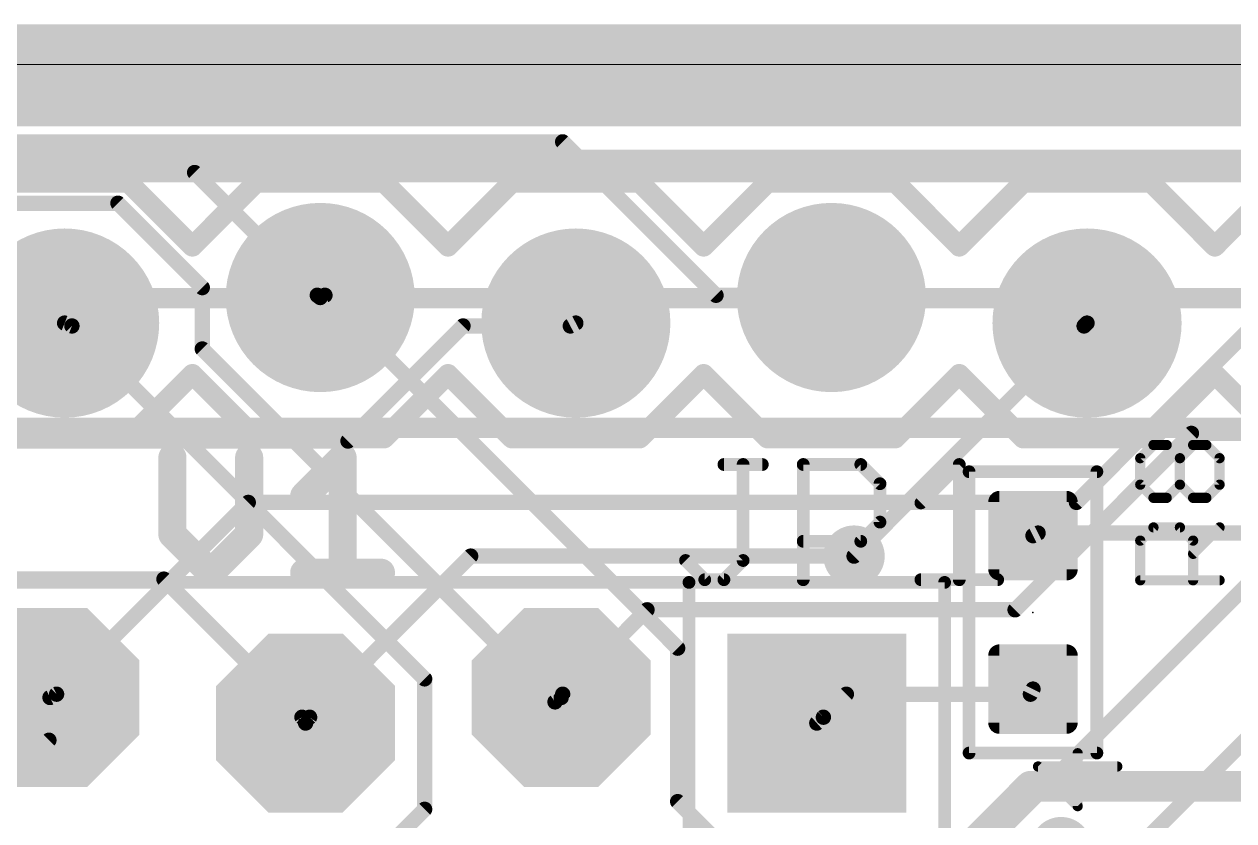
# Model space of a CAD drawing. Extents: x -6.8 to 69.2, y -5 to 26.2.
# Drawn here: x 34.43 to 46.45, y 17.49 to 25.4 of the extents above; entities that cross this region are included whole.
import ezdxf

# ---------------------------------------------------------------- set-up
doc = ezdxf.new("R2010")
doc.units = 0
for name, color, linetype in [('1', 22, 'CONTINUOUS'), ('16', 175, 'CONTINUOUS'), ('17', 82, 'CONTINUOUS'), ('18', 82, 'CONTINUOUS'), ('20', 7, 'CONTINUOUS'), ('21', 253, 'CONTINUOUS'), ('23', 7, 'CONTINUOUS'), ('25', 253, 'CONTINUOUS'), ('41', 22, 'CONTINUOUS'), ('42', 175, 'CONTINUOUS'), ('48', 253, 'CONTINUOUS'), ('51', 253, 'CONTINUOUS')]:
    doc.layers.add(name, color=color, linetype=linetype)

# ---------------------------------------------------------------- blocks, each defined once
blk = doc.blocks.new('RECT')
blk.add_solid([(-0.5, -0.5), (0.5, -0.5), (-0.5, 0.5), (0.5, 0.5)])
blk = doc.blocks.new('ROUNDP')
at = {"const_width": 0.5}
blk.add_lwpolyline([(0, -0.25, 1), (0, 0.25, 1), (0, -0.25)], format="xyb", dxfattribs=at)
blk = doc.blocks.new('SQUAREP')
blk.add_solid([(-0.5, -0.5), (0.5, -0.5), (-0.5, 0.5), (0.5, 0.5)])
blk = doc.blocks.new('OCTAGONP')
at = {"const_width": 0.5}
blk.add_lwpolyline([(-0.25, -0.1036), (-0.25, 0.1036), (-0.1036, 0.25), (0.1036, 0.25), (0.25, 0.1036), (0.25, -0.1036), (0.1036, -0.25), (-0.1036, -0.25), (-0.25, -0.1036), (-0.25, 0.1036)], dxfattribs=at)
blk = doc.blocks.new('RECT142240X142240R25')
at = {"const_width": 0.1111}
blk.add_lwpolyline([(0.3889, -0.3334), (0.3889, 0.3334, 0.4142), (0.3334, 0.3889), (-0.3334, 0.3889, 0.4142), (-0.3889, 0.3334), (-0.3889, -0.3334, 0.4142), (-0.3334, -0.3889), (0.3334, -0.3889, 0.4142)], format="xyb", close=True, dxfattribs=at)
blk.add_solid([(-0.3588, -0.3588), (0.3588, -0.3588), (-0.3588, 0.3588), (0.3588, 0.3588)])
blk = doc.blocks.new('ROUNDV')
at = {"const_width": 0.5}
blk.add_lwpolyline([(0, -0.25, 1), (0, 0.25, 1), (0, -0.25)], format="xyb", dxfattribs=at)

msp = doc.modelspace()

# ---------------------------------------------------------------- linework, layer by layer
at = {"layer": '1'}
for points, const_width in [([(26.2128, 24.003), (53.1114, 24.003)], 0.3048), ([(35.3568, 23.622), (34.29, 23.622)], 0.1524), ([(36.195, 22.7838), (35.3568, 23.622)], 0.1524), ([(36.195, 22.1742), (36.195, 22.7838)], 0.1524), ([(37.4142, 22.7076), (37.3672, 22.6853)], 0.1524), ([(37.4142, 22.7076), (40.9194, 19.2024)], 0.1524), ([(34.8996, 22.4028), (34.8272, 22.4313)], 0.1524), ([(38.4048, 18.8976), (34.8996, 22.4028)], 0.1524), ([(42.672, 20.1168), (44.958, 22.4028)], 0.1524), ([(44.958, 22.4028), (44.9872, 22.4313)], 0.1524), ([(39.7002, 18.669), (36.195, 22.1742)], 0.1524), ([(44.5008, 20.3454), (44.45, 20.32)], 0.1524), ([(50.292, 20.3454), (44.5008, 20.3454)], 0.1524), ([(35.814, 19.8882), (31.9278, 19.8882)], 0.1524), ([(37.1856, 18.5166), (35.814, 19.8882)], 0.1524), ([(40.9194, 19.2024), (40.9194, 17.6784)], 0.1524), ([(38.4048, 17.6022), (38.4048, 18.8976)], 0.1524), ([(44.4246, 18.7452), (44.45, 18.796)], 0.1524), ([(39.7002, 18.669), (39.7617, 18.7126)], 0.1524), ([(42.3672, 18.5166), (42.5958, 18.7452)], 0.1524), ([(42.5958, 18.7452), (44.4246, 18.7452)], 0.1524), ([(37.1856, 18.5166), (37.2217, 18.4586)], 0.1524), ([(42.3672, 18.5166), (42.3017, 18.4586)], 0.1524), ([(43.8912, 17.2974), (44.4246, 17.8308)], 0.3048), ([(44.4246, 17.8308), (46.6344, 17.8308)], 0.3048), ([(38.0238, 17.2212), (38.4048, 17.6022)], 0.1524), ([(40.9194, 17.6784), (41.3004, 17.2974)], 0.1524)]:
    msp.add_lwpolyline(points, dxfattribs=dict(at, const_width=const_width))
for points, const_width in [([(35.3837, 23.6489, 1), (35.3299, 23.5951)], 0.0762), ([(35.3568, 23.5839, 1), (35.3568, 23.6601)], 0.0762), ([(36.2331, 22.7838, 1), (36.1569, 22.7838)], 0.0762), ([(36.1681, 22.7569, 1), (36.2219, 22.8107)], 0.0762), ([(37.3509, 22.7198, 1), (37.3835, 22.6509)], 0.0762), ([(37.4411, 22.7345, 1), (37.3873, 22.6807)], 0.0762), ([(37.4305, 22.6732, 1), (37.3979, 22.742)], 0.0762), ([(34.8411, 22.4668, 1), (34.8132, 22.3959)], 0.0762), ([(34.9265, 22.4297, 1), (34.8727, 22.3759)], 0.0762), ([(44.9849, 22.3759, 1), (44.9311, 22.4297)], 0.0762), ([(45.0138, 22.4041, 1), (44.9605, 22.4586)], 0.0762), ([(34.8856, 22.3674, 1), (34.9136, 22.4382)], 0.0762), ([(44.9314, 22.43, 1), (44.9846, 22.3756)], 0.0762), ([(36.2219, 22.2011, 1), (36.1681, 22.1473)], 0.0762), ([(36.1569, 22.1742, 1), (36.2331, 22.1742)], 0.0762), ([(44.433, 20.3541, 1), (44.467, 20.2859)], 0.0762), ([(44.5008, 20.3835, 1), (44.5008, 20.3073)], 0.0762), ([(44.5178, 20.3113, 1), (44.4838, 20.3795)], 0.0762), ([(42.6451, 20.1437, 1), (42.6989, 20.0899)], 0.0762), ([(35.8409, 19.9151, 1), (35.7871, 19.8613)], 0.0762), ([(35.814, 19.8501, 1), (35.814, 19.9263)], 0.0762), ([(40.9575, 19.2024, 1), (40.8813, 19.2024)], 0.0762), ([(40.8925, 19.1755, 1), (40.9463, 19.2293)], 0.0762), ([(38.4429, 18.8976, 1), (38.3667, 18.8976)], 0.0762), ([(38.3779, 18.8707, 1), (38.4317, 18.9245)], 0.0762), ([(44.4841, 18.779, 1), (44.4159, 18.813)], 0.0762), ([(39.7838, 18.6815, 1), (39.7397, 18.7437)], 0.0762), ([(42.5958, 18.7833, 1), (42.5958, 18.7071)], 0.0762), ([(42.6227, 18.7183, 1), (42.5689, 18.7721)], 0.0762), ([(44.3905, 18.7622, 1), (44.4587, 18.7282)], 0.0762), ([(44.4246, 18.7071, 1), (44.4246, 18.7833)], 0.0762), ([(39.6782, 18.7001, 1), (39.7222, 18.6379)], 0.0762), ([(39.6733, 18.6421, 1), (39.7271, 18.6959)], 0.0762), ([(37.2179, 18.5368, 1), (37.1533, 18.4964)], 0.0762), ([(37.1587, 18.4897, 1), (37.2125, 18.5435)], 0.0762), ([(37.1894, 18.4385, 1), (37.2541, 18.4788)], 0.0762), ([(42.2765, 18.4871, 1), (42.327, 18.4301)], 0.0762), ([(42.3403, 18.5435, 1), (42.3941, 18.4897)], 0.0762), ([(42.3925, 18.4881, 1), (42.3419, 18.5451)], 0.0762), ([(44.4246, 17.907, 1), (44.4246, 17.7546)], 0.1524), ([(44.4785, 17.7769, 1), (44.3707, 17.8847)], 0.1524), ([(38.4317, 17.5753, 1), (38.3779, 17.6291)], 0.0762), ([(40.8813, 17.6784, 1), (40.9575, 17.6784)], 0.0762), ([(40.9463, 17.7053, 1), (40.8925, 17.6515)], 0.0762), ([(38.3667, 17.6022, 1), (38.4429, 17.6022)], 0.0762)]:
    msp.add_lwpolyline(points, format="xyb", dxfattribs=dict(at, const_width=const_width))
at = {"layer": '16', "const_width": 0.1524}
for points in [[(29.8704, 24.2316), (39.7764, 24.2316)], [(39.7764, 24.2316), (41.3004, 22.7076)], [(36.1188, 23.9268), (31.8516, 23.9268)], [(37.338, 22.7076), (36.1188, 23.9268)], [(37.338, 22.7076), (37.3672, 22.6853)], [(41.3004, 22.7076), (42.4434, 22.7076)], [(42.4434, 22.7076), (42.4472, 22.6853)], [(44.8818, 20.6502), (46.863, 22.6314)], [(37.6428, 21.2598), (38.7858, 22.4028)], [(38.7858, 22.4028), (39.8526, 22.4028)], [(39.8526, 22.4028), (39.9072, 22.4313)], [(44.2722, 19.5834), (46.0248, 21.336)], [(46.0248, 21.336), (47.8536, 21.336)], [(33.8328, 21.2598), (37.6428, 21.2598)], [(47.7774, 21.0312), (44.0436, 17.2974)], [(34.7472, 18.7452), (36.6522, 20.6502)], [(36.6522, 20.6502), (44.8818, 20.6502)], [(40.386, 12.1158), (48.9204, 20.6502)], [(37.2618, 18.5166), (38.862, 20.1168)], [(38.862, 20.1168), (42.672, 20.1168)], [(39.7764, 18.7452), (40.6146, 19.5834)], [(40.6146, 19.5834), (44.2722, 19.5834)], [(34.671, 18.669), (34.6817, 18.7126)], [(34.7472, 18.7452), (34.6817, 18.7126)], [(39.7764, 18.7452), (39.7617, 18.7126)], [(34.671, 18.669), (34.671, 18.288)], [(37.2618, 18.5166), (37.2217, 18.4586)], [(34.671, 18.288), (33.6804, 17.2974)]]:
    msp.add_lwpolyline(points, dxfattribs=at)
at = {"layer": '16', "const_width": 0.0762}
for points in [[(39.8033, 24.2585, 1), (39.7495, 24.2047)], [(39.7764, 24.1935, 1), (39.7764, 24.2697)], [(36.1457, 23.9537, 1), (36.0919, 23.8999)], [(36.1188, 23.8887, 1), (36.1188, 23.9649)], [(37.3611, 22.7379, 1), (37.3149, 22.6773)], [(37.3111, 22.6807, 1), (37.3649, 22.7345)], [(37.344, 22.6551, 1), (37.3903, 22.7156)], [(41.3004, 22.7457, 1), (41.3004, 22.6695)], [(41.2735, 22.6807, 1), (41.3273, 22.7345)], [(42.481, 22.7139, 1), (42.4058, 22.7013)], [(42.4096, 22.679, 1), (42.4847, 22.6917)], [(42.4434, 22.6695, 1), (42.4434, 22.7457)], [(38.7858, 22.4409, 1), (38.7858, 22.3647)], [(38.8127, 22.3759, 1), (38.7589, 22.4297)], [(39.8526, 22.3647, 1), (39.8526, 22.4409)], [(39.9248, 22.3976, 1), (39.8895, 22.4651)], [(39.8349, 22.4366, 1), (39.8703, 22.369)], [(46.0248, 21.3741, 1), (46.0248, 21.2979)], [(46.0517, 21.3091, 1), (45.9979, 21.3629)], [(37.6159, 21.2867, 1), (37.6697, 21.2329)], [(37.6428, 21.2217, 1), (37.6428, 21.2979)], [(36.6522, 20.6883, 1), (36.6522, 20.6121)], [(36.6791, 20.6233, 1), (36.6253, 20.6771)], [(44.8549, 20.6771, 1), (44.9087, 20.6233)], [(44.8818, 20.6121, 1), (44.8818, 20.6883)], [(38.862, 20.1549, 1), (38.862, 20.0787)], [(38.8889, 20.0899, 1), (38.8351, 20.1437)], [(42.672, 20.0787, 1), (42.672, 20.1549)], [(40.6146, 19.6215, 1), (40.6146, 19.5453)], [(40.6415, 19.5565, 1), (40.5877, 19.6103)], [(44.2453, 19.6103, 1), (44.2991, 19.5565)], [(44.2722, 19.5453, 1), (44.2722, 19.6215)], [(34.6648, 18.7467, 1), (34.6987, 18.6785)], [(34.7187, 18.7035, 1), (34.6448, 18.7217)], [(34.7203, 18.7721, 1), (34.7741, 18.7183)], [(34.7642, 18.7111, 1), (34.7302, 18.7793)], [(39.727, 18.7282, 1), (39.7965, 18.697)], [(39.7495, 18.7721, 1), (39.8033, 18.7183)], [(39.8111, 18.7296, 1), (39.7417, 18.7608)], [(34.7091, 18.669, 1), (34.6329, 18.669)], [(34.634, 18.6781, 1), (34.708, 18.6599)], [(37.1904, 18.4803, 1), (37.2531, 18.437)], [(37.2349, 18.5435, 1), (37.2887, 18.4897)], [(37.2931, 18.4949, 1), (37.2305, 18.5383)], [(34.6329, 18.288, 1), (34.7091, 18.288)], [(34.6979, 18.2611, 1), (34.6441, 18.3149)]]:
    msp.add_lwpolyline(points, format="xyb", dxfattribs=at)
at = {"layer": '20', "const_width": 0.01}
msp.add_lwpolyline([(2.25, 25), (65.5, 25)], dxfattribs=at)
at = {"layer": '21'}
for points, const_width in [([(56.42, 23.93), (20.86, 23.93)], 0.203), ([(34.1922, 23.8283), (35.4622, 23.8283)], 0.2032), ([(35.4622, 23.8283), (36.0972, 23.1933)], 0.2032), ([(36.7322, 23.8283), (36.0972, 23.1933)], 0.2032), ([(36.7322, 23.8283), (38.0022, 23.8283)], 0.2032), ([(38.0022, 23.8283), (38.6372, 23.1933)], 0.2032), ([(39.2722, 23.8283), (38.6372, 23.1933)], 0.2032), ([(39.2722, 23.8283), (40.5422, 23.8283)], 0.2032), ([(40.5422, 23.8283), (41.1772, 23.1933)], 0.2032), ([(41.1772, 23.1933), (41.8122, 23.8283)], 0.2032), ([(41.8122, 23.8283), (43.0822, 23.8283)], 0.2032), ([(43.0822, 23.8283), (43.7172, 23.1933)], 0.2032), ([(43.7172, 23.1933), (44.3522, 23.8283)], 0.2032), ([(44.3522, 23.8283), (45.6222, 23.8283)], 0.2032), ([(45.6222, 23.8283), (46.2572, 23.1933)], 0.2032), ([(46.8922, 23.8283), (46.2572, 23.1933)], 0.2032), ([(36.0972, 21.9233), (35.4622, 21.2883)], 0.2032), ([(36.0972, 21.9233), (36.7322, 21.2883)], 0.2032), ([(38.6372, 21.9233), (38.0022, 21.2883)], 0.2032), ([(38.6372, 21.9233), (39.2722, 21.2883)], 0.2032), ([(41.1772, 21.9233), (40.5422, 21.2883)], 0.2032), ([(41.8122, 21.2883), (41.1772, 21.9233)], 0.2032), ([(43.7172, 21.9233), (43.0822, 21.2883)], 0.2032), ([(44.3522, 21.2883), (43.7172, 21.9233)], 0.2032), ([(46.2572, 21.9233), (45.6222, 21.2883)], 0.2032), ([(46.2572, 21.9233), (46.8922, 21.2883)], 0.2032), ([(20.86, 21.39), (56.42, 21.39)], 0.203), ([(35.4622, 21.2883), (34.1922, 21.2883)], 0.2032), ([(38.0022, 21.2883), (36.7322, 21.2883)], 0.2032), ([(40.5422, 21.2883), (39.2722, 21.2883)], 0.2032), ([(43.0822, 21.2883), (41.8122, 21.2883)], 0.2032), ([(45.6222, 21.2883), (44.3522, 21.2883)], 0.2032), ([(35.8983, 21.0957), (35.8983, 20.333)], 0.2794), ([(36.661, 20.333), (36.661, 21.0957)], 0.2794), ([(37.2081, 20.7143), (37.5894, 21.0957)], 0.2794), ([(37.5894, 21.0957), (37.5894, 19.9517)], 0.2794), ([(43.815, 18.161), (43.815, 20.955)], 0.127), ([(43.815, 20.955), (45.085, 20.955)], 0.127), ([(45.085, 20.955), (45.085, 18.161)], 0.127), ([(35.8983, 20.333), (36.2797, 19.9517)], 0.2794), ([(36.2797, 19.9517), (36.661, 20.333)], 0.2794), ([(37.2081, 19.9517), (37.9707, 19.9517)], 0.2794), ([(23.2517, 19.8556), (41.0317, 19.8556)], 0.127), ([(41.0317, 19.8556), (43.5717, 19.8556)], 0.127), ([(41.0317, 17.3156), (41.0317, 19.8556)], 0.127), ([(43.5717, 19.8556), (43.5717, 17.3156)], 0.127), ([(45.085, 18.161), (43.815, 18.161)], 0.127)]:
    msp.add_lwpolyline(points, dxfattribs=dict(at, const_width=const_width))
for points, const_width in [([(35.4981, 23.8643, 1), (35.4262, 23.7924)], 0.1016), ([(35.4622, 23.7775, 1), (35.4622, 23.8791)], 0.1016), ([(36.7322, 23.8791, 1), (36.7322, 23.7775)], 0.1016), ([(36.7681, 23.7924, 1), (36.6962, 23.8643)], 0.1016), ([(38.0381, 23.8643, 1), (37.9662, 23.7924)], 0.1016), ([(38.0022, 23.7775, 1), (38.0022, 23.8791)], 0.1016), ([(39.2722, 23.8791, 1), (39.2722, 23.7775)], 0.1016), ([(39.3081, 23.7924, 1), (39.2362, 23.8643)], 0.1016), ([(40.5781, 23.8643, 1), (40.5062, 23.7924)], 0.1016), ([(40.5422, 23.7775, 1), (40.5422, 23.8791)], 0.1016), ([(41.8122, 23.8791, 1), (41.8122, 23.7775)], 0.1016), ([(41.8481, 23.7924, 1), (41.7762, 23.8643)], 0.1016), ([(43.1181, 23.8643, 1), (43.0462, 23.7924)], 0.1016), ([(43.0822, 23.7775, 1), (43.0822, 23.8791)], 0.1016), ([(44.3522, 23.8791, 1), (44.3522, 23.7775)], 0.1016), ([(44.3881, 23.7924, 1), (44.3162, 23.8643)], 0.1016), ([(45.6581, 23.8643, 1), (45.5862, 23.7924)], 0.1016), ([(45.6222, 23.7775, 1), (45.6222, 23.8791)], 0.1016), ([(36.0612, 23.2293, 1), (36.1331, 23.1574)], 0.1016), ([(36.0612, 23.1574, 1), (36.1331, 23.2293)], 0.1016), ([(38.6012, 23.2293, 1), (38.6731, 23.1574)], 0.1016), ([(38.6012, 23.1574, 1), (38.6731, 23.2293)], 0.1016), ([(41.1412, 23.2293, 1), (41.2131, 23.1574)], 0.1016), ([(41.1412, 23.1574, 1), (41.2131, 23.2293)], 0.1016), ([(43.6812, 23.2293, 1), (43.7531, 23.1574)], 0.1016), ([(43.6812, 23.1574, 1), (43.7531, 23.2293)], 0.1016), ([(46.2212, 23.2293, 1), (46.2931, 23.1574)], 0.1016), ([(46.2212, 23.1574, 1), (46.2931, 23.2293)], 0.1016), ([(36.1331, 21.9593, 1), (36.0612, 21.8874)], 0.1016), ([(36.1331, 21.8874, 1), (36.0612, 21.9593)], 0.1016), ([(38.6731, 21.9593, 1), (38.6012, 21.8874)], 0.1016), ([(38.6731, 21.8874, 1), (38.6012, 21.9593)], 0.1016), ([(41.2131, 21.9593, 1), (41.1412, 21.8874)], 0.1016), ([(41.2131, 21.8874, 1), (41.1412, 21.9593)], 0.1016), ([(43.7531, 21.9593, 1), (43.6812, 21.8874)], 0.1016), ([(43.7531, 21.8874, 1), (43.6812, 21.9593)], 0.1016), ([(46.2931, 21.9593, 1), (46.2212, 21.8874)], 0.1016), ([(46.2931, 21.8874, 1), (46.2212, 21.9593)], 0.1016), ([(35.4262, 21.3243, 1), (35.4981, 21.2524)], 0.1016), ([(35.4622, 21.2375, 1), (35.4622, 21.3391)], 0.1016), ([(36.7322, 21.3391, 1), (36.7322, 21.2375)], 0.1016), ([(36.6962, 21.2524, 1), (36.7681, 21.3243)], 0.1016), ([(37.9662, 21.3243, 1), (38.0381, 21.2524)], 0.1016), ([(38.0022, 21.2375, 1), (38.0022, 21.3391)], 0.1016), ([(39.2722, 21.3391, 1), (39.2722, 21.2375)], 0.1016), ([(39.2362, 21.2524, 1), (39.3081, 21.3243)], 0.1016), ([(40.5062, 21.3243, 1), (40.5781, 21.2524)], 0.1016), ([(40.5422, 21.2375, 1), (40.5422, 21.3391)], 0.1016), ([(41.8122, 21.3391, 1), (41.8122, 21.2375)], 0.1016), ([(41.7762, 21.2524, 1), (41.8481, 21.3243)], 0.1016), ([(43.0462, 21.3243, 1), (43.1181, 21.2524)], 0.1016), ([(43.0822, 21.2375, 1), (43.0822, 21.3391)], 0.1016), ([(44.3522, 21.3391, 1), (44.3522, 21.2375)], 0.1016), ([(44.3162, 21.2524, 1), (44.3881, 21.3243)], 0.1016), ([(45.5862, 21.3243, 1), (45.6581, 21.2524)], 0.1016), ([(45.6222, 21.2375, 1), (45.6222, 21.3391)], 0.1016), ([(35.9682, 21.0957, 1), (35.8285, 21.0957)], 0.1397), ([(36.7308, 21.0957, 1), (36.5911, 21.0957)], 0.1397), ([(37.6592, 21.0957, 1), (37.5195, 21.0957)], 0.1397), ([(37.6388, 21.0463, 1), (37.54, 21.1451)], 0.1397), ([(43.8468, 20.955, 1), (43.7833, 20.955)], 0.0635), ([(43.815, 20.9868, 1), (43.815, 20.9233)], 0.0635), ([(45.1168, 20.955, 1), (45.0532, 20.955)], 0.0635), ([(45.085, 20.9233, 1), (45.085, 20.9868)], 0.0635), ([(37.1587, 20.7637, 1), (37.2574, 20.665)], 0.1397), ([(35.9477, 20.3824, 1), (35.8489, 20.2836)], 0.1397), ([(36.7104, 20.2836, 1), (36.6116, 20.3824)], 0.1397), ([(35.8285, 20.333, 1), (35.9682, 20.333)], 0.1397), ([(36.5911, 20.333, 1), (36.7308, 20.333)], 0.1397), ([(37.2081, 20.0216, 1), (37.2081, 19.8819)], 0.1397), ([(37.9707, 19.8819, 1), (37.9707, 20.0216)], 0.1397), ([(36.2303, 20.0011, 1), (36.329, 19.9023)], 0.1397), ([(36.2303, 19.9023, 1), (36.329, 20.0011)], 0.1397), ([(37.5195, 19.9517, 1), (37.6592, 19.9517)], 0.1397), ([(41.0317, 19.8874, 1), (41.0317, 19.8239)], 0.0635), ([(41.0635, 19.8556, 1), (41, 19.8556)], 0.0635), ([(41.0317, 19.8239, 1), (41.0317, 19.8874)], 0.0635), ([(43.6035, 19.8556, 1), (43.54, 19.8556)], 0.0635), ([(43.5717, 19.8239, 1), (43.5717, 19.8874)], 0.0635), ([(43.815, 18.1928, 1), (43.815, 18.1293)], 0.0635), ([(43.7833, 18.161, 1), (43.8468, 18.161)], 0.0635), ([(45.0532, 18.161, 1), (45.1168, 18.161)], 0.0635), ([(45.085, 18.1293, 1), (45.085, 18.1928)], 0.0635)]:
    msp.add_lwpolyline(points, format="xyb", dxfattribs=dict(at, const_width=const_width))
at = {"layer": '23'}
msp.add_point((44.45, 19.558), dxfattribs=at)
at = {"layer": '25'}
for points, const_width in [([(45.5161, 21.0893), (45.6475, 21.2206)], 0.1016), ([(45.6475, 21.2206), (45.7788, 21.2206)], 0.1016), ([(45.7788, 21.2206), (45.9102, 21.0893)], 0.1016), ([(45.9102, 21.0893), (46.0415, 21.2206)], 0.1016), ([(46.0415, 21.2206), (46.1729, 21.2206)], 0.1016), ([(46.1729, 21.2206), (46.3042, 21.0893)], 0.1016), ([(41.3789, 21.0267), (41.7602, 21.0267)], 0.127), ([(41.5695, 20.0734), (41.5695, 21.0267)], 0.127), ([(42.1669, 19.8827), (42.1669, 21.0267)], 0.127), ([(42.1669, 21.0267), (42.7389, 21.0267)], 0.127), ([(42.7389, 21.0267), (42.9296, 20.836)], 0.127), ([(43.3363, 20.6453), (43.7177, 21.0267)], 0.127), ([(43.7177, 21.0267), (43.7177, 19.8827)], 0.127), ([(45.5161, 20.8266), (45.5161, 21.0893)], 0.1016), ([(45.9102, 20.8266), (45.9102, 21.0893)], 0.1016), ([(46.3042, 21.0893), (46.3042, 20.8266)], 0.1016), ([(42.9296, 20.836), (42.9296, 20.4547)], 0.127), ([(45.6475, 20.6952), (45.5161, 20.8266)], 0.1016), ([(45.9102, 20.8266), (45.7788, 20.6952)], 0.1016), ([(46.0415, 20.6952), (45.9102, 20.8266)], 0.1016), ([(46.3042, 20.8266), (46.1729, 20.6952)], 0.1016), ([(45.7788, 20.6952), (45.6475, 20.6952)], 0.1016), ([(46.1729, 20.6952), (46.0415, 20.6952)], 0.1016), ([(42.9296, 20.4547), (42.7389, 20.264)], 0.127), ([(45.5161, 20.2707), (45.6475, 20.402)], 0.1016), ([(45.6475, 20.402), (45.9102, 20.402)], 0.1016), ([(45.9102, 20.402), (46.0415, 20.2707)], 0.1016), ([(46.0415, 20.1393), (46.3042, 20.402)], 0.1016), ([(42.7389, 20.264), (42.1669, 20.264)], 0.127), ([(45.5161, 19.8766), (45.5161, 20.2707)], 0.1016), ([(46.0415, 20.2707), (46.0415, 19.8766)], 0.1016), ([(40.9976, 20.0734), (41.1882, 19.8827)], 0.127), ([(41.3789, 19.8827), (41.5695, 20.0734)], 0.127), ([(41.1882, 19.8827), (41.3789, 19.8827)], 0.127), ([(43.3363, 19.8827), (44.099, 19.8827)], 0.127), ([(46.3042, 19.8766), (45.5161, 19.8766)], 0.1016), ([(44.8942, 17.6334), (44.8942, 18.1588)], 0.1016), ([(45.2882, 18.0274), (44.5001, 18.0274)], 0.1016), ([(44.5001, 18.0274), (44.8942, 17.6334)], 0.1016)]:
    msp.add_lwpolyline(points, dxfattribs=dict(at, const_width=const_width))
for points, const_width in [([(45.6475, 21.246, 1), (45.6475, 21.1952)], 0.0508), ([(45.6654, 21.2026, 1), (45.6295, 21.2386)], 0.0508), ([(45.7968, 21.2386, 1), (45.7609, 21.2026)], 0.0508), ([(45.7788, 21.1952, 1), (45.7788, 21.246)], 0.0508), ([(46.0415, 21.246, 1), (46.0415, 21.1952)], 0.0508), ([(46.0595, 21.2026, 1), (46.0235, 21.2386)], 0.0508), ([(46.1908, 21.2386, 1), (46.1549, 21.2026)], 0.0508), ([(46.1729, 21.1952, 1), (46.1729, 21.246)], 0.0508), ([(41.3789, 21.0584, 1), (41.3789, 20.9949)], 0.0635), ([(41.6013, 21.0267, 1), (41.5378, 21.0267)], 0.0635), ([(41.7602, 20.9949, 1), (41.7602, 21.0584)], 0.0635), ([(42.1987, 21.0267, 1), (42.1352, 21.0267)], 0.0635), ([(42.1669, 21.0584, 1), (42.1669, 20.9949)], 0.0635), ([(42.7614, 21.0491, 1), (42.7165, 21.0042)], 0.0635), ([(42.7389, 20.9949, 1), (42.7389, 21.0584)], 0.0635), ([(43.7494, 21.0267, 1), (43.6859, 21.0267)], 0.0635), ([(43.7401, 21.0042, 1), (43.6952, 21.0491)], 0.0635), ([(45.5415, 21.0893, 1), (45.4907, 21.0893)], 0.0508), ([(45.4982, 21.1072, 1), (45.5341, 21.0713)], 0.0508), ([(45.9356, 21.0893, 1), (45.8848, 21.0893)], 0.0508), ([(45.8922, 21.1072, 1), (45.9281, 21.0713)], 0.0508), ([(45.8922, 21.0713, 1), (45.9281, 21.1072)], 0.0508), ([(46.3296, 21.0893, 1), (46.2788, 21.0893)], 0.0508), ([(46.2862, 21.0713, 1), (46.3222, 21.1072)], 0.0508), ([(42.9614, 20.836, 1), (42.8978, 20.836)], 0.0635), ([(42.9071, 20.8136, 1), (42.9521, 20.8585)], 0.0635), ([(45.4907, 20.8266, 1), (45.5415, 20.8266)], 0.0508), ([(45.5341, 20.8445, 1), (45.4982, 20.8086)], 0.0508), ([(45.9281, 20.8445, 1), (45.8922, 20.8086)], 0.0508), ([(45.8848, 20.8266, 1), (45.9356, 20.8266)], 0.0508), ([(45.9281, 20.8086, 1), (45.8922, 20.8445)], 0.0508), ([(46.2788, 20.8266, 1), (46.3296, 20.8266)], 0.0508), ([(46.3222, 20.8086, 1), (46.2862, 20.8445)], 0.0508), ([(43.3139, 20.6678, 1), (43.3588, 20.6229)], 0.0635), ([(45.6475, 20.7206, 1), (45.6475, 20.6698)], 0.0508), ([(45.6295, 20.6773, 1), (45.6654, 20.7132)], 0.0508), ([(45.7609, 20.7132, 1), (45.7968, 20.6773)], 0.0508), ([(45.7788, 20.6698, 1), (45.7788, 20.7206)], 0.0508), ([(46.0415, 20.7206, 1), (46.0415, 20.6698)], 0.0508), ([(46.0235, 20.6773, 1), (46.0595, 20.7132)], 0.0508), ([(46.1549, 20.7132, 1), (46.1908, 20.6773)], 0.0508), ([(46.1729, 20.6698, 1), (46.1729, 20.7206)], 0.0508), ([(42.8978, 20.4547, 1), (42.9614, 20.4547)], 0.0635), ([(42.9521, 20.4322, 1), (42.9071, 20.4771)], 0.0635), ([(45.6475, 20.4274, 1), (45.6475, 20.3766)], 0.0508), ([(45.6654, 20.3841, 1), (45.6295, 20.42)], 0.0508), ([(45.9281, 20.42, 1), (45.8922, 20.3841)], 0.0508), ([(45.9102, 20.3766, 1), (45.9102, 20.4274)], 0.0508), ([(46.3222, 20.3841, 1), (46.2862, 20.42)], 0.0508), ([(42.1669, 20.2958, 1), (42.1669, 20.2323)], 0.0635), ([(42.7165, 20.2865, 1), (42.7614, 20.2416)], 0.0635), ([(42.7389, 20.2323, 1), (42.7389, 20.2958)], 0.0635), ([(45.5415, 20.2707, 1), (45.4907, 20.2707)], 0.0508), ([(46.0669, 20.2707, 1), (46.0161, 20.2707)], 0.0508), ([(45.4982, 20.2886, 1), (45.5341, 20.2527)], 0.0508), ([(46.0235, 20.2527, 1), (46.0595, 20.2886)], 0.0508), ([(41.02, 20.0958, 1), (40.9751, 20.0509)], 0.0635), ([(41.5378, 20.0734, 1), (41.6013, 20.0734)], 0.0635), ([(41.592, 20.0509, 1), (41.5471, 20.0958)], 0.0635), ([(46.0235, 20.1573, 1), (46.0595, 20.1214)], 0.0508), ([(41.1882, 19.9144, 1), (41.1882, 19.8509)], 0.0635), ([(41.1658, 19.8602, 1), (41.2107, 19.9051)], 0.0635), ([(41.3564, 19.9051, 1), (41.4013, 19.8602)], 0.0635), ([(41.3789, 19.8509, 1), (41.3789, 19.9144)], 0.0635), ([(42.1352, 19.8827, 1), (42.1987, 19.8827)], 0.0635), ([(43.3363, 19.9144, 1), (43.3363, 19.8509)], 0.0635), ([(43.6859, 19.8827, 1), (43.7494, 19.8827)], 0.0635), ([(44.099, 19.8509, 1), (44.099, 19.9144)], 0.0635), ([(45.5161, 19.902, 1), (45.5161, 19.8512)], 0.0508), ([(45.4907, 19.8766, 1), (45.5415, 19.8766)], 0.0508), ([(46.0161, 19.8766, 1), (46.0669, 19.8766)], 0.0508), ([(46.3042, 19.8512, 1), (46.3042, 19.902)], 0.0508), ([(44.9196, 18.1588, 1), (44.8688, 18.1588)], 0.0508), ([(44.5001, 18.0528, 1), (44.5001, 18.002)], 0.0508), ([(44.5181, 18.0454, 1), (44.4822, 18.0095)], 0.0508), ([(45.2882, 18.002, 1), (45.2882, 18.0528)], 0.0508), ([(44.8762, 17.6154, 1), (44.9121, 17.6513)], 0.0508), ([(44.8688, 17.6334, 1), (44.9196, 17.6334)], 0.0508)]:
    msp.add_lwpolyline(points, format="xyb", dxfattribs=dict(at, const_width=const_width))
at = {"layer": '48', "const_width": 0.2}
msp.add_lwpolyline([(22.1586, 22.6787), (55.1978, 22.6787)], dxfattribs=at)

# ---------------------------------------------------------------- block references
at = {"layer": '1', "rotation": 90}
for p in [(44.45, 20.32), (44.45, 18.796)]:
    msp.add_blockref('RECT142240X142240R25', p, dxfattribs=at)
at = {"layer": '17'}
for name, p, xscale, yscale, rotation in [('ROUNDP', (37.3672, 22.6853), 1.8796, 1.8796, 90), ('ROUNDP', (37.3672, 22.6853), 1.8796, 1.8796, 90), ('ROUNDP', (42.4472, 22.6853), 1.8796, 1.8796, 90), ('ROUNDP', (42.4472, 22.6853), 1.8796, 1.8796, 90), ('ROUNDP', (34.8272, 22.4313), 1.8796, 1.8796, 90), ('ROUNDP', (34.8272, 22.4313), 1.8796, 1.8796, 90), ('ROUNDP', (39.9072, 22.4313), 1.8796, 1.8796, 90), ('ROUNDP', (39.9072, 22.4313), 1.8796, 1.8796, 90), ('ROUNDP', (44.9872, 22.4313), 1.8796, 1.8796, 90), ('ROUNDP', (44.9872, 22.4313), 1.8796, 1.8796, 90), ('OCTAGONP', (34.6817, 18.7126), 1.778, 1.778, 270), ('OCTAGONP', (34.6817, 18.7126), 1.778, 1.778, 270), ('OCTAGONP', (39.7617, 18.7126), 1.778, 1.778, 270), ('OCTAGONP', (39.7617, 18.7126), 1.778, 1.778, 270), ('OCTAGONP', (37.2217, 18.4586), 1.778, 1.778, 270), ('OCTAGONP', (37.2217, 18.4586), 1.778, 1.778, 270), ('SQUAREP', (42.3017, 18.4586), 1.778, 1.778, 270), ('SQUAREP', (42.3017, 18.4586), 1.778, 1.778, 270)]:
    msp.add_blockref(name, p, dxfattribs=dict(at, xscale=xscale, yscale=yscale, rotation=rotation))
at = {"layer": '18', "xscale": 0.6096, "yscale": 0.6096}
for p in [(42.672, 20.1168), (42.672, 20.1168), (44.7294, 17.2212), (44.7294, 17.2212)]:
    msp.add_blockref('ROUNDV', p, dxfattribs=at)
at = {"layer": '41', "xscale": 47.244, "yscale": 1.016}
msp.add_blockref('RECT', (34.29, 24.892), dxfattribs=at)
at = {"layer": '42', "xscale": 47.244, "yscale": 1.016}
msp.add_blockref('RECT', (34.29, 24.892), dxfattribs=at)
at = {"layer": '51', "xscale": 0.508, "yscale": 0.508}
for p in [(34.8272, 22.5583), (37.3672, 22.5583), (39.9072, 22.5583), (42.4472, 22.5583), (44.9872, 22.5583)]:
    msp.add_blockref('RECT', p, dxfattribs=at)
at = {"layer": '51', "xscale": 0.508, "yscale": 0.508, "rotation": 180}
for p in [(34.6817, 18.5856), (37.2217, 18.5856), (39.7617, 18.5856), (42.3017, 18.5856)]:
    msp.add_blockref('RECT', p, dxfattribs=at)

doc.saveas('drawing.dxf')
